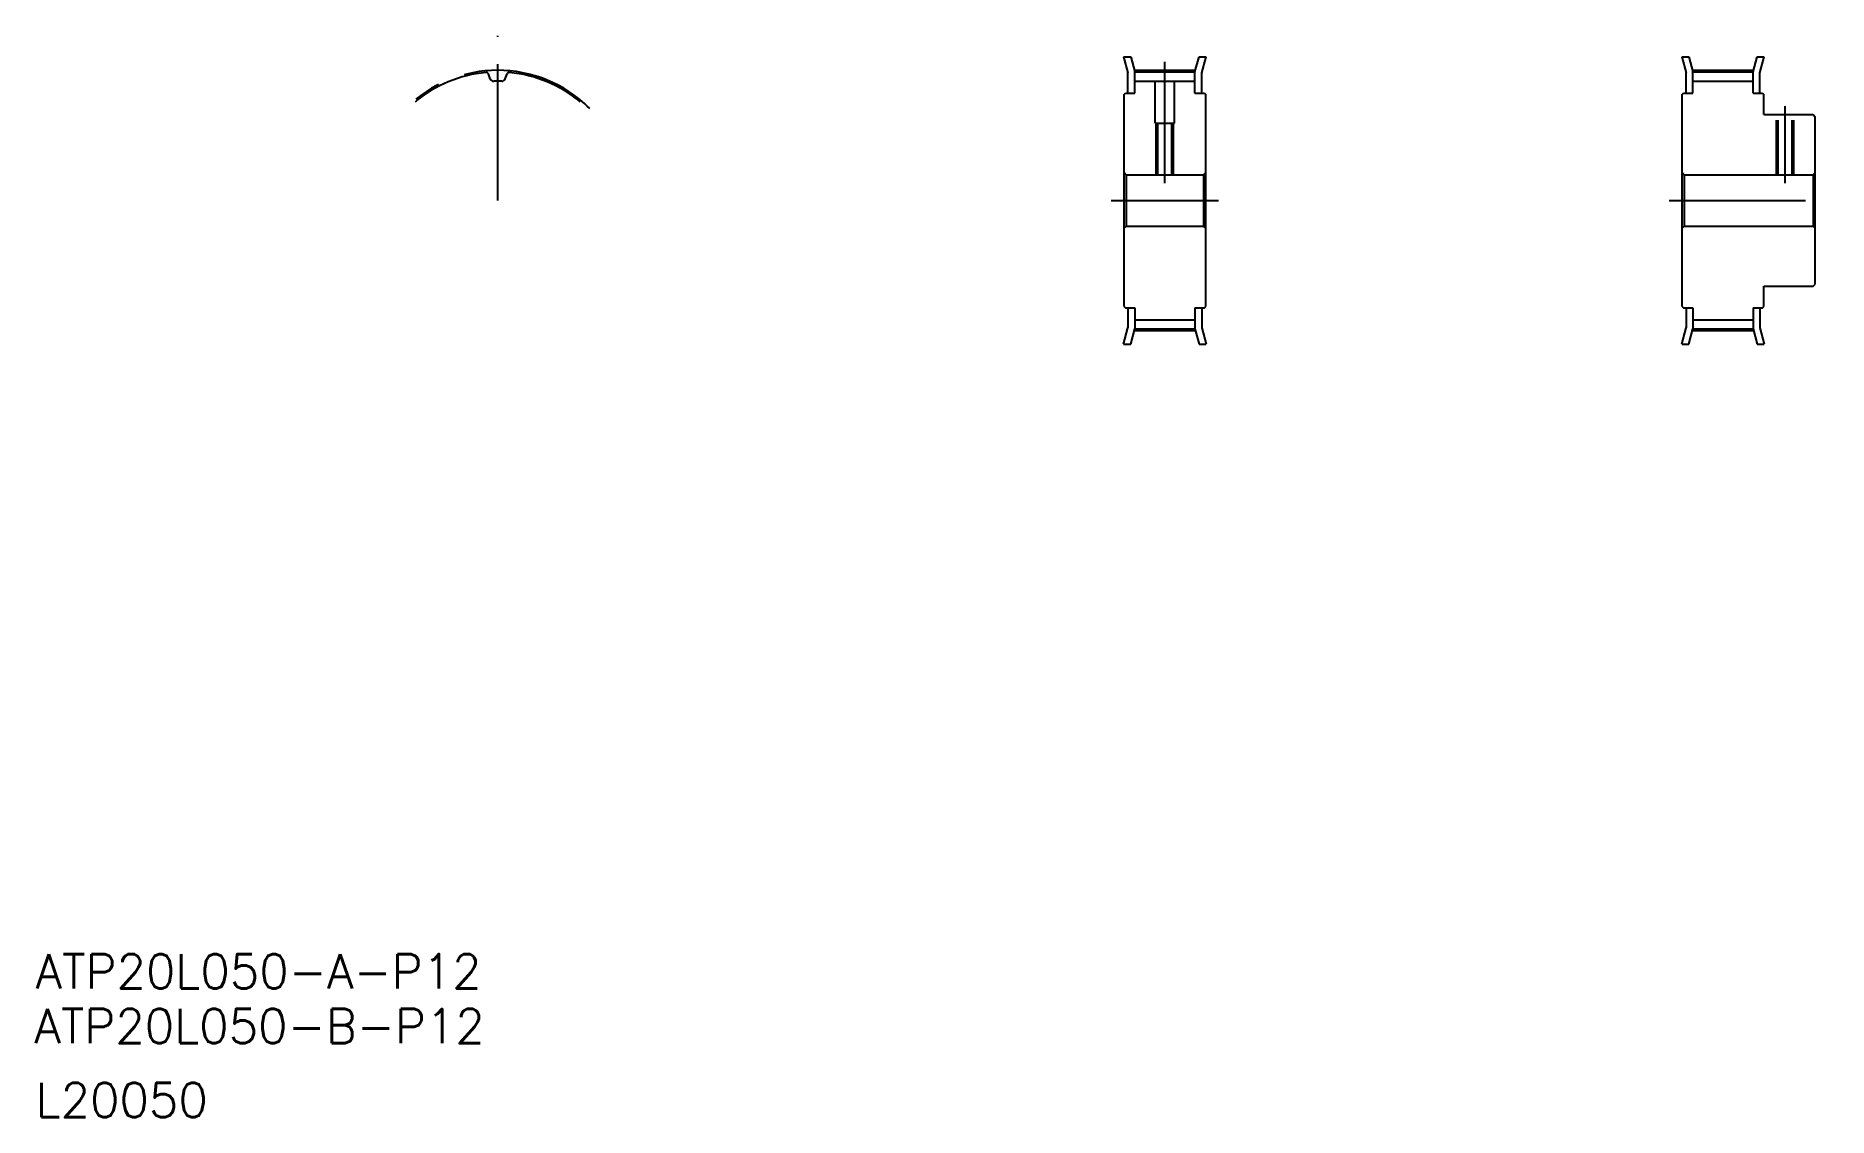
# Model space of a CAD drawing. Extents: x -102 to 315, y -91 to 161.
import ezdxf

# ---------------------------------------------------------------- set-up
doc = ezdxf.new("R2010")
doc.units = 0
doc.linetypes.add('CENTER', pattern=[50.8, 31.75, -6.35, 6.35, -6.35])
doc.linetypes.add('DASHED', pattern=[19.05, 12.7, -6.35])
doc.layers.get('0').update_dxf_attribs({"linetype": 'CONTINUOUS'})
doc.layers.add('CENTER', color=1, linetype='CENTER')
doc.styles.get("Standard").update_dxf_attribs({"font": 'txt', "bigfont": 'BIGFONT'})

msp = doc.modelspace()

# ---------------------------------------------------------------- linework, layer by layer
at = {"color": 7, "linetype": 'CONTINUOUS'}
for p, q in [((151.15, 156.32), (152.16, 152.55)), ((151.15, 156.32), (152.81, 156.32)), ((152.81, 156.32), (153.76, 152.76)), ((167.76, 152.76), (168.72, 156.32)), ((168.72, 156.32), (170.37, 156.32)), ((169.36, 152.55), (170.37, 156.32)), ((281.15, 156.32), (282.81, 156.32)), ((281.15, 156.32), (282.16, 152.55)), ((282.81, 156.32), (283.76, 152.76)), ((297.76, 152.76), (298.72, 156.32)), ((298.72, 156.32), (300.37, 156.32)), ((299.36, 152.55), (300.37, 156.32)), ((3.56, 151.18), (3.16, 152.29)), ((7.1, 151.18), (7.5, 152.29)), ((152.16, 147.82), (152.16, 152.55)), ((153.76, 152.76), (167.76, 152.76)), ((153.76, 147.82), (153.76, 152.76)), ((153.76, 150.63), (167.76, 150.63)), ((167.76, 147.82), (167.76, 152.76)), ((169.36, 147.82), (169.36, 152.55)), ((282.16, 147.82), (282.16, 152.55)), ((283.76, 152.76), (297.76, 152.76)), ((283.76, 147.82), (283.76, 152.76)), ((283.76, 150.63), (297.76, 150.63)), ((297.76, 147.82), (297.76, 152.76)), ((299.36, 147.82), (299.36, 152.55)), ((151.26, 147.52), (151.56, 147.82)), ((151.26, 98.12), (151.26, 147.52)), ((151.56, 147.82), (153.76, 147.82)), ((167.76, 147.82), (169.96, 147.82)), ((169.96, 147.82), (170.26, 147.52)), ((170.26, 98.12), (170.26, 147.52)), ((281.26, 147.52), (281.56, 147.82)), ((281.26, 98.12), (281.26, 147.52)), ((281.56, 147.82), (283.76, 147.82)), ((297.76, 147.82), (299.96, 147.82)), ((299.96, 147.82), (300.26, 147.52)), ((300.26, 142.82), (300.26, 147.52)), ((300.26, 142.82), (311.76, 142.82)), ((311.76, 142.82), (312.26, 142.32)), ((312.26, 103.32), (312.26, 142.32)), ((151.26, 129.32), (151.76, 128.82)), ((151.76, 128.82), (169.76, 128.82)), ((151.76, 128.82), (151.76, 116.82)), ((170.26, 129.32), (169.76, 128.82)), ((169.76, 128.82), (169.76, 116.82)), ((281.26, 129.32), (281.76, 128.82)), ((281.76, 128.82), (311.76, 128.82)), ((281.76, 128.82), (281.76, 116.82)), ((311.76, 128.82), (312.26, 129.32)), ((311.76, 128.82), (311.76, 116.82)), ((312.26, 122.82), (312.26, 122.82)), ((151.26, 116.32), (151.76, 116.82)), ((151.76, 116.82), (169.76, 116.82)), ((170.26, 116.32), (169.76, 116.82)), ((281.26, 116.32), (281.76, 116.82)), ((281.76, 116.82), (311.76, 116.82)), ((311.76, 116.82), (312.26, 116.32)), ((312.26, 113.07), (312.26, 113.07)), ((300.26, 102.82), (311.76, 102.82)), ((300.26, 98.12), (300.26, 102.82)), ((311.76, 102.82), (312.26, 103.32)), ((151.26, 98.12), (151.56, 97.82)), ((151.56, 97.82), (153.76, 97.82)), ((152.16, 97.82), (152.16, 93.09)), ((153.76, 97.82), (153.76, 92.88)), ((167.76, 97.82), (169.96, 97.82)), ((167.76, 97.82), (167.76, 92.88)), ((169.36, 97.82), (169.36, 93.09)), ((169.96, 97.82), (170.26, 98.12)), ((281.26, 98.12), (281.56, 97.82)), ((281.56, 97.82), (283.76, 97.82)), ((282.16, 97.82), (282.16, 93.09)), ((283.76, 97.82), (283.76, 92.88)), ((297.76, 97.82), (297.76, 92.88)), ((297.76, 97.82), (299.96, 97.82)), ((299.36, 97.82), (299.36, 93.09)), ((299.96, 97.82), (300.26, 98.12)), ((151.15, 89.32), (152.16, 93.09)), ((152.81, 89.32), (153.76, 92.88)), ((153.76, 95.01), (167.76, 95.01)), ((153.76, 92.88), (167.76, 92.88)), ((167.76, 92.88), (168.72, 89.32)), ((169.36, 93.09), (170.37, 89.32)), ((281.15, 89.32), (282.16, 93.09)), ((282.81, 89.32), (283.76, 92.88)), ((283.76, 95.01), (297.76, 95.01)), ((283.76, 92.88), (297.76, 92.88)), ((297.76, 92.88), (298.72, 89.32)), ((299.36, 93.09), (300.37, 89.32)), ((151.15, 89.32), (152.81, 89.32)), ((168.72, 89.32), (170.37, 89.32)), ((281.15, 89.32), (282.81, 89.32)), ((298.72, 89.32), (300.37, 89.32))]:
    msp.add_line(p, q, dxfattribs=at)
at = {"color": 3, "linetype": 'DASHED'}
for p, q in [((158.51, 140.82), (158.51, 150.63)), ((163.01, 140.82), (163.01, 150.63)), ((303.26, 128.82), (303.26, 142.82)), ((303.64, 128.82), (303.64, 142.82)), ((306.88, 128.82), (306.88, 142.82)), ((307.26, 128.82), (307.26, 142.82)), ((158.51, 140.82), (163.01, 140.82)), ((158.76, 128.82), (158.76, 140.82)), ((159.14, 128.82), (159.14, 140.82)), ((162.38, 128.82), (162.38, 140.82)), ((162.76, 128.82), (162.76, 140.82))]:
    msp.add_line(p, q, dxfattribs=at)
at = {"color": 7, "linetype": 'CONTINUOUS'}
for centre, radius, start, end in [((5.33, 122.82), 29.94, 95.2048, 130), ((2.66, 152.11), 0.53, 20, 95.2048), ((4.37, 151.47), 0.86, 200, 271.9143), ((5.33, 122.82), 27.81, 88.0857, 91.9143), ((6.29, 151.47), 0.86, 268.0857, 340), ((8, 152.11), 0.53, 84.7952, 160), ((5.33, 122.82), 29.94, 50, 84.7952)]:
    msp.add_arc(centre, radius, start, end, dxfattribs=at)
at = {"layer": 'CENTER', "color": 1, "linetype": 'CENTER'}
for p, q in [((5.33, 122.82), (5.33, 161.18)), ((160.76, 126.82), (160.76, 155.14)), ((153.66, 153.14), (167.87, 153.14)), ((283.66, 153.14), (297.87, 153.14)), ((305.26, 126.82), (305.26, 144.82)), ((148.26, 122.82), (173.26, 122.82)), ((278.26, 122.82), (315.26, 122.82)), ((153.66, 92.5), (167.87, 92.5)), ((283.66, 92.5), (297.87, 92.5))]:
    msp.add_line(p, q, dxfattribs=at)
msp.add_arc((5.33, 122.82), 30.32, 45, 135, dxfattribs=at)

# ---------------------------------------------------------------- texts
at = {"color": 7, "linetype": 'CONTINUOUS'}
for s, p in [('ATP20L050-A-P12', (-102.32, -60.82)), ('ATP20L050-B-P12', (-102.6, -73.6)), ('L20050', (-102.32, -90.82))]:
    msp.add_text(s, height=8, dxfattribs=at).set_placement(p)

doc.saveas('drawing.dxf')
